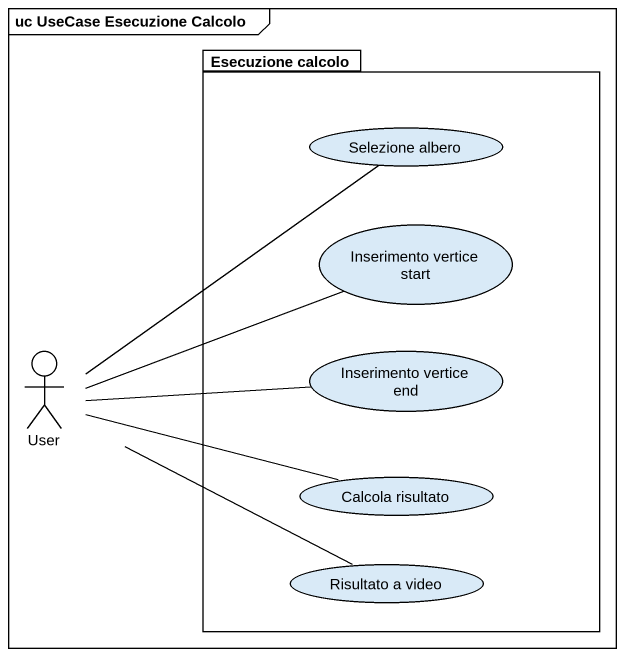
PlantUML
@startuml
mainframe uc UseCase Esecuzione Calcolo
package "Esecuzione calcolo" as Esecuzione_calcolo {
  usecase "Selezione albero" as Selezione_albero
  usecase "Inserimento vertice start" as Inserimento_vertice_start
  usecase "Inserimento vertice end" as Inserimento_vertice_end
  usecase "Calcola risultato" as Calcola_risultato
  usecase "Risultato a video" as Risultato_a_video
}
actor User
Selezione_albero -- User
User -right- Inserimento_vertice_start
User -right- Inserimento_vertice_end
User -right- Calcola_risultato
User -right- Risultato_a_video
@enduml
